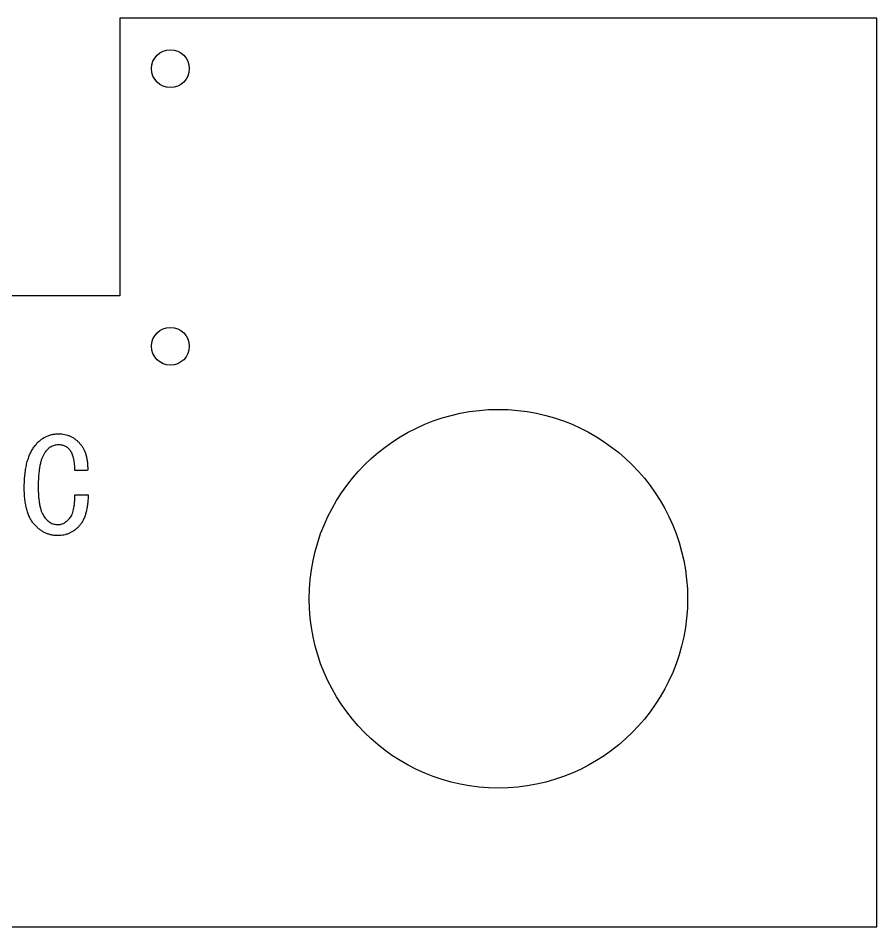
# Model space of a CAD drawing. Header units: millimetres. Extents: x -42 to 94, y -57 to 15.
# Drawn here: x 25.4 to 93.5, y -57 to 15 of the extents above; entities that cross this region are included whole.
import ezdxf

# ---------------------------------------------------------------- set-up
doc = ezdxf.new("R2010")
doc.units = ezdxf.units.MM

msp = doc.modelspace()

# ---------------------------------------------------------------- linework, layer by layer
at = {"color": 7, "linetype": 'Continuous', "lineweight": 25}
for p, q in [((93.5, 15), (33.5, 15)), ((33.5, 15), (33.5, -7)), ((93.5, -57), (93.5, 15)), ((33.5, -7), (-41.5, -7)), ((30.941, -20.838), (29.926, -20.838)), ((29.926, -22.774), (30.987, -22.774)), ((-41.5, -57), (93.5, -57))]:
    msp.add_line(p, q, dxfattribs=at)
for centre, radius in [((37.5, 11), 1.5), ((37.5, -11), 1.5), ((63.5, -31), 15)]:
    msp.add_circle(centre, radius, dxfattribs=at)
for points, knots in [([(25.916, -22.221), (25.918, -22.046), (25.922, -21.707), (25.958, -21.216), (26.018, -20.76), (26.098, -20.338), (26.206, -19.951), (26.334, -19.597), (26.49, -19.279), (26.668, -18.994), (26.866, -18.746), (27.077, -18.527), (27.304, -18.346), (27.543, -18.193), (27.797, -18.077), (28.065, -17.994), (28.346, -17.943), (28.538, -17.937), (28.636, -17.934)], [0, 0, 0, 0, 0.092205, 0.178611, 0.259467, 0.334725, 0.405172, 0.471102, 0.533277, 0.591841, 0.647832, 0.700703, 0.751535, 0.800933, 0.849838, 0.89856, 0.948567, 1, 1, 1, 1]), ([(28.636, -17.934), (28.718, -17.936), (28.881, -17.94), (29.12, -17.977), (29.347, -18.037), (29.565, -18.119), (29.771, -18.228), (29.966, -18.36), (30.15, -18.515), (30.322, -18.693), (30.477, -18.893), (30.614, -19.113), (30.724, -19.354), (30.813, -19.613), (30.879, -19.892), (30.923, -20.19), (30.945, -20.508), (30.942, -20.725), (30.941, -20.838)], [0, 0, 0, 0, 0.059122, 0.116375, 0.172385, 0.227298, 0.282496, 0.338522, 0.395465, 0.4548, 0.515166, 0.576426, 0.639288, 0.70433, 0.772588, 0.844239, 0.919769, 1, 1, 1, 1]), ([(28.636, -18.809), (28.576, -18.812), (28.458, -18.816), (28.286, -18.853), (28.123, -18.914), (27.969, -18.996), (27.825, -19.105), (27.692, -19.238), (27.568, -19.394), (27.453, -19.574), (27.35, -19.783), (27.262, -20.023), (27.188, -20.295), (27.127, -20.599), (27.08, -20.936), (27.046, -21.304), (27.026, -21.705), (27.024, -21.984), (27.022, -22.128)], [0, 0, 0, 0, 0.043892, 0.086511, 0.128347, 0.170523, 0.214318, 0.260033, 0.308106, 0.360057, 0.416389, 0.478289, 0.547099, 0.622845, 0.705838, 0.795901, 0.894045, 1, 1, 1, 1]), ([(29.926, -20.838), (29.926, -20.756), (29.924, -20.597), (29.908, -20.367), (29.883, -20.153), (29.85, -19.954), (29.802, -19.772), (29.75, -19.604), (29.682, -19.453), (29.608, -19.317), (29.522, -19.197), (29.426, -19.093), (29.319, -19.005), (29.202, -18.932), (29.074, -18.878), (28.937, -18.839), (28.79, -18.814), (28.688, -18.811), (28.636, -18.809)], [0, 0, 0, 0, 0.090441, 0.174773, 0.254451, 0.328365, 0.397051, 0.461785, 0.522226, 0.579008, 0.633024, 0.68456, 0.734971, 0.785158, 0.835783, 0.888052, 0.942145, 1, 1, 1, 1]), ([(28.59, -26), (28.499, -25.998), (28.32, -25.993), (28.057, -25.949), (27.804, -25.879), (27.562, -25.779), (27.328, -25.653), (27.106, -25.497), (26.896, -25.312), (26.692, -25.103), (26.507, -24.86), (26.348, -24.582), (26.213, -24.271), (26.106, -23.925), (26.02, -23.546), (25.96, -23.134), (25.922, -22.688), (25.918, -22.38), (25.916, -22.221)], [0, 0, 0, 0, 0.052182, 0.1029965, 0.1530183, 0.2032951, 0.2535996, 0.3056125, 0.3590487, 0.4149176, 0.4733939, 0.534337, 0.5990688, 0.6685229, 0.7424721, 0.8223421, 0.9081946, 1, 1, 1, 1]), ([(27.022, -22.128), (27.024, -22.262), (27.026, -22.518), (27.046, -22.886), (27.08, -23.224), (27.127, -23.531), (27.188, -23.808), (27.262, -24.054), (27.35, -24.27), (27.453, -24.455), (27.569, -24.613), (27.691, -24.75), (27.821, -24.864), (27.959, -24.96), (28.105, -25.034), (28.259, -25.087), (28.422, -25.119), (28.533, -25.123), (28.59, -25.125)], [0, 0, 0, 0, 0.1059978, 0.2039786, 0.2936616, 0.376167, 0.4508871, 0.5190837, 0.5804016, 0.6359628, 0.6875097, 0.735617, 0.7815048, 0.825475, 0.8686187, 0.9117314, 0.955079, 1, 1, 1, 1]), ([(30.987, -22.774), (30.981, -22.914), (30.969, -23.186), (30.929, -23.577), (30.868, -23.937), (30.787, -24.265), (30.685, -24.562), (30.563, -24.828), (30.419, -25.062), (30.255, -25.264), (30.076, -25.436), (29.89, -25.588), (29.694, -25.714), (29.491, -25.821), (29.277, -25.9), (29.056, -25.959), (28.825, -25.993), (28.669, -25.998), (28.59, -26)], [0, 0, 0, 0, 0.093421, 0.180389, 0.260863, 0.335247, 0.404408, 0.46896, 0.529335, 0.586259, 0.641015, 0.693927, 0.745261, 0.795433, 0.845873, 0.89626, 0.947433, 1, 1, 1, 1]), ([(28.59, -25.125), (28.631, -25.124), (28.715, -25.121), (28.838, -25.096), (28.959, -25.058), (29.077, -25.006), (29.19, -24.935), (29.302, -24.854), (29.408, -24.753), (29.517, -24.641), (29.616, -24.504), (29.698, -24.338), (29.77, -24.145), (29.826, -23.924), (29.873, -23.676), (29.904, -23.4), (29.923, -23.096), (29.925, -22.884), (29.926, -22.774)], [0, 0, 0, 0, 0.041308, 0.082751, 0.124209, 0.166949, 0.210555, 0.256209, 0.304593, 0.355757, 0.410799, 0.471698, 0.539283, 0.614659, 0.697439, 0.789599, 0.890364, 1, 1, 1, 1])]:
    msp.add_open_spline(points, degree=3, knots=knots, dxfattribs=at)

doc.saveas('drawing.dxf')
